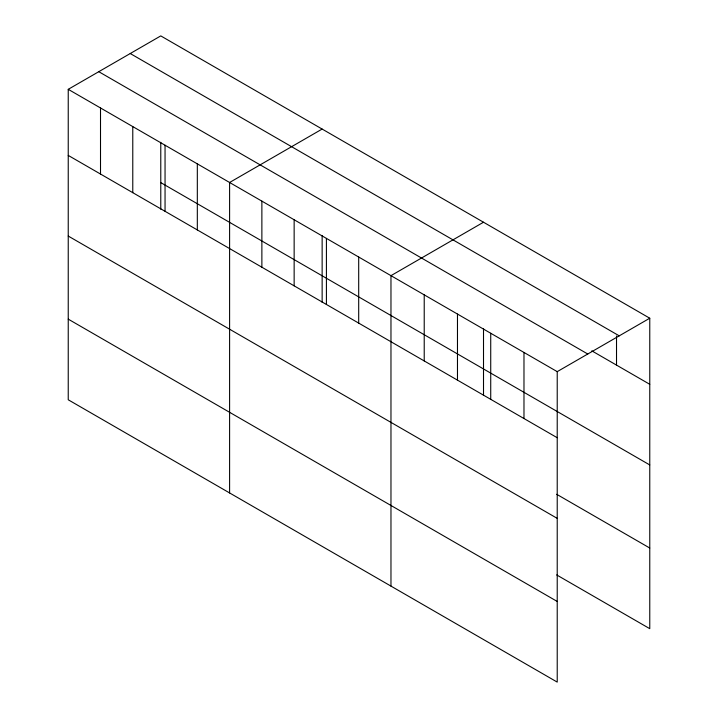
<?xml version="1.0" encoding="UTF-8"?>
<svg xmlns="http://www.w3.org/2000/svg" width="718" height="718" viewBox="0 0 718 718"><rect width="100%" height="100%" fill="white"/><g stroke="black" fill="none" stroke-linecap="round" stroke-linejoin="round"><path stroke-width="1.08" d="M68.237 89.328L557.222 371.646L557.222 682.1L68.237 399.782L68.237 89.328L160.778 35.9L649.763 318.218L649.763 628.672L556.665 574.921M322.14 129.061L229.598 182.489L229.598 492.952M483.51 222.23L390.969 275.658L390.969 586.112M557.222 371.646L649.763 318.218M130.236 53.527L619.23 335.844M591.811 350.842L649.763 384.301M98.77 71.692L587.764 354.01M160.778 182.623L649.763 464.941M68.237 155.411L557.222 437.729M556.665 494.28L649.763 548.031M68.237 236.051L557.222 518.369M68.237 319.142L557.222 601.46M616.52 335.979L616.52 365.103M523.978 352.448L523.978 418.531M490.726 333.251L490.726 399.334M483.51 328.638L483.51 395.546M457.474 314.053L457.474 380.136M424.221 294.856L424.221 360.939M358.695 257.026L358.695 323.109M326.421 238.394L326.421 304.477M322.14 235.468L322.14 302.377M294.147 219.762L294.147 285.845M261.873 201.13L261.873 267.213M197.324 163.857L197.324 229.948M165.05 145.224L165.05 211.316M160.778 142.308L160.778 209.216M132.776 126.592L132.776 192.675M100.511 107.96L100.511 174.043"/></g></svg>
